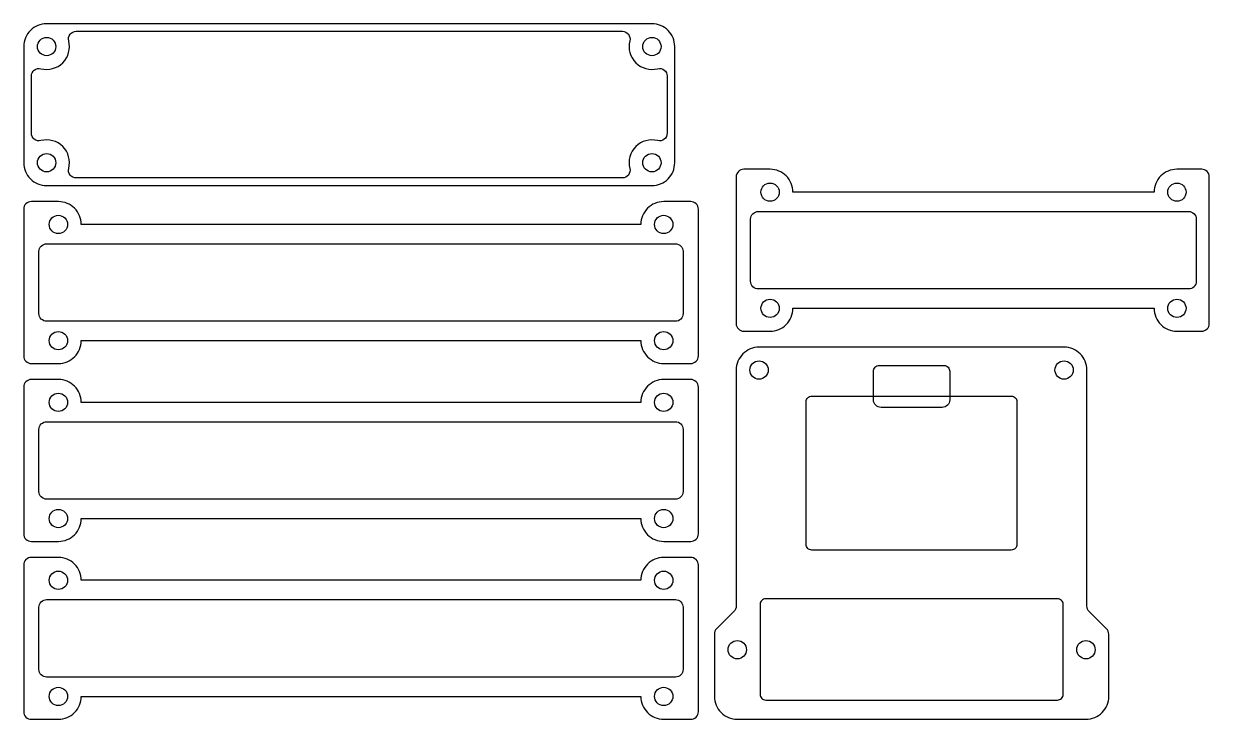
# Model space of a CAD drawing. Header units: inches. Extents: x 0 to 155, y 0 to 91.
import ezdxf

# ---------------------------------------------------------------- set-up
doc = ezdxf.new("R2010")
doc.units = ezdxf.units.IN
doc.header["$MEASUREMENT"] = 0
doc.layers.add('4段目', color=71, linetype='Continuous')
doc.layers.add('カバー', color=6, linetype='Continuous')

msp = doc.modelspace()

# ---------------------------------------------------------------- linework, layer by layer
at = {"layer": '4段目'}
for points in [[(139.42, 14.85), (139.42, 45.82, 0.414214), (136.42, 48.82), (96.42, 48.82, 0.414214), (93.42, 45.82), (93.42, 14.85, -0.198912), (93.13, 14.14), (90.85, 11.87, 0.198912), (90.56, 11.16), (90.56, 8.57), (90.56, 3, 0.414214), (93.56, 0), (139.28, 0, 0.414214), (142.28, 3), (142.28, 11.16, 0.198912), (141.99, 11.87), (139.71, 14.14, -0.198912)], [(111.42, 41.91), (111.42, 41.91), (111.42, 45.66, -0.414214), (112.17, 46.41), (120.67, 46.41, -0.414214), (121.42, 45.66), (121.42, 41.91, -0.414214), (120.42, 40.91), (112.42, 40.91, -0.414214)], [(116.42, 42.41), (129.49, 42.41, -0.414214), (130.24, 41.66), (130.24, 22.96, -0.414214), (129.49, 22.21), (116.42, 22.21), (103.34, 22.21, -0.414214), (102.59, 22.96), (102.59, 41.66, -0.414214), (103.34, 42.41)], [(116.42, 2.53), (135.54, 2.53, 0.414214), (136.29, 3.28), (136.29, 15.07, 0.414214), (135.54, 15.82), (116.42, 15.82), (97.3, 15.82, 0.414214), (96.55, 15.07), (96.55, 3.28, 0.414214), (97.3, 2.53)]]:
    msp.add_lwpolyline(points, format="xyb", close=True, dxfattribs=at)
for centre in [(96.42, 45.82), (136.42, 45.82), (93.56, 9.13), (139.28, 9.13)]:
    msp.add_circle(centre, 1.2, dxfattribs=at)
at = {"layer": 'カバー'}
for points in [[(3, 91.26, 0.414214), (0, 88.26), (0, 73.02, 0.414214), (3, 70.02), (82.37, 70.02, 0.414214), (85.37, 73.02), (85.37, 88.26, 0.414214), (82.37, 91.26)], [(6.87, 90.26), (78.5, 90.26, -0.490314), (79.47, 89.01, 0.571287), (83.12, 85.36, -0.490314), (84.37, 84.39), (84.37, 76.89, -0.490314), (83.12, 75.92, 0.571287), (79.47, 72.27, -0.490314), (78.5, 71.02), (6.87, 71.02, -0.490314), (5.9, 72.27, 0.571287), (2.25, 75.92, -0.490314), (1, 76.89), (1, 84.39, -0.490314), (2.25, 85.36, 0.571287), (5.9, 89.01, -0.490314)], [(151.21, 50.92), (154.46, 50.92), (154.46, 50.92, 0.414214), (155.46, 51.92), (155.46, 61.54), (155.46, 71.16, 0.414214), (154.46, 72.16), (151.21, 72.16, 0.414214), (148.21, 69.16), (137.55, 69.16), (100.87, 69.16, 0.414214), (97.87, 72.16), (94.42, 72.16), (94.42, 72.16, 0.414214), (93.42, 71.16), (93.42, 61.54), (93.42, 51.92, 0.414214), (94.42, 50.92), (97.87, 50.92), (97.87, 50.92, 0.414214), (100.87, 53.92), (137.55, 53.92), (148.21, 53.92, 0.414214)], [(44.23, 64.92), (7.55, 64.92, 0.414214), (4.55, 67.92), (1, 67.92, 0.414214), (0, 66.92), (0, 57.3), (0, 47.68, 0.414214), (1, 46.68), (4.55, 46.68, 0.414214), (7.55, 49.68), (44.23, 49.68), (80.92, 49.68, 0.414214), (83.92, 46.68), (87.46, 46.68, 0.414214), (88.46, 47.68), (88.46, 57.3), (88.46, 66.92, 0.414214), (87.46, 67.92), (83.92, 67.92, 0.414214), (80.92, 64.92)], [(152.75, 66.62, -0.414214), (153.75, 65.62), (153.75, 61.54), (153.75, 57.46, -0.414214), (152.75, 56.46), (137.55, 56.46), (96.32, 56.46, -0.414214), (95.32, 57.46), (95.32, 61.54), (95.32, 65.62, -0.414214), (96.32, 66.62), (137.55, 66.62)], [(44.23, 62.38), (85.46, 62.38, -0.414214), (86.46, 61.38), (86.46, 57.3), (86.46, 53.22, -0.414214), (85.46, 52.22), (44.23, 52.22), (3, 52.22, -0.414214), (2, 53.22), (2, 57.3), (2, 61.38, -0.414214), (3, 62.38)], [(44.23, 41.58), (7.55, 41.58, 0.414214), (4.55, 44.58), (1, 44.58, 0.414214), (0, 43.58), (0, 33.96), (0, 24.34, 0.414214), (1, 23.34), (4.55, 23.34, 0.414214), (7.55, 26.34), (44.23, 26.34), (80.92, 26.34, 0.414214), (83.92, 23.34), (87.46, 23.34, 0.414214), (88.46, 24.34), (88.46, 33.96), (88.46, 43.58, 0.414214), (87.46, 44.58), (83.92, 44.58, 0.414214), (80.92, 41.58)], [(44.23, 39.04), (85.46, 39.04, -0.414214), (86.46, 38.04), (86.46, 33.96), (86.46, 29.88, -0.414214), (85.46, 28.88), (44.23, 28.88), (3, 28.88, -0.414214), (2, 29.88), (2, 33.96), (2, 38.04, -0.414214), (3, 39.04)], [(44.23, 18.24), (7.55, 18.24, 0.414214), (4.55, 21.24), (1, 21.24, 0.414214), (0, 20.24), (0, 10.62), (0, 1, 0.414214), (1, 0), (4.55, 0, 0.414214), (7.55, 3), (44.23, 3), (80.92, 3, 0.414214), (83.92, 0), (87.46, 0, 0.414214), (88.46, 1), (88.46, 10.62), (88.46, 20.24, 0.414214), (87.46, 21.24), (83.92, 21.24, 0.414214), (80.92, 18.24)], [(44.23, 15.7), (85.46, 15.7, -0.414214), (86.46, 14.7), (86.46, 10.62), (86.46, 6.54, -0.414214), (85.46, 5.54), (44.23, 5.54), (3, 5.54, -0.414214), (2, 6.54), (2, 10.62), (2, 14.7, -0.414214), (3, 15.7)]]:
    msp.add_lwpolyline(points, format="xyb", close=True, dxfattribs=at)
for centre in [(3, 88.26), (82.37, 88.26), (3, 73.02), (82.37, 73.02), (97.87, 69.16), (151.21, 69.16), (4.55, 64.92), (83.92, 64.92), (97.87, 53.92), (151.21, 53.92), (4.55, 49.68), (83.92, 49.68), (4.55, 41.58), (83.92, 41.58), (4.55, 26.34), (83.92, 26.34), (4.55, 18.24), (83.92, 18.24), (4.55, 3), (83.92, 3)]:
    msp.add_circle(centre, 1.2, dxfattribs=at)

doc.saveas('drawing.dxf')
